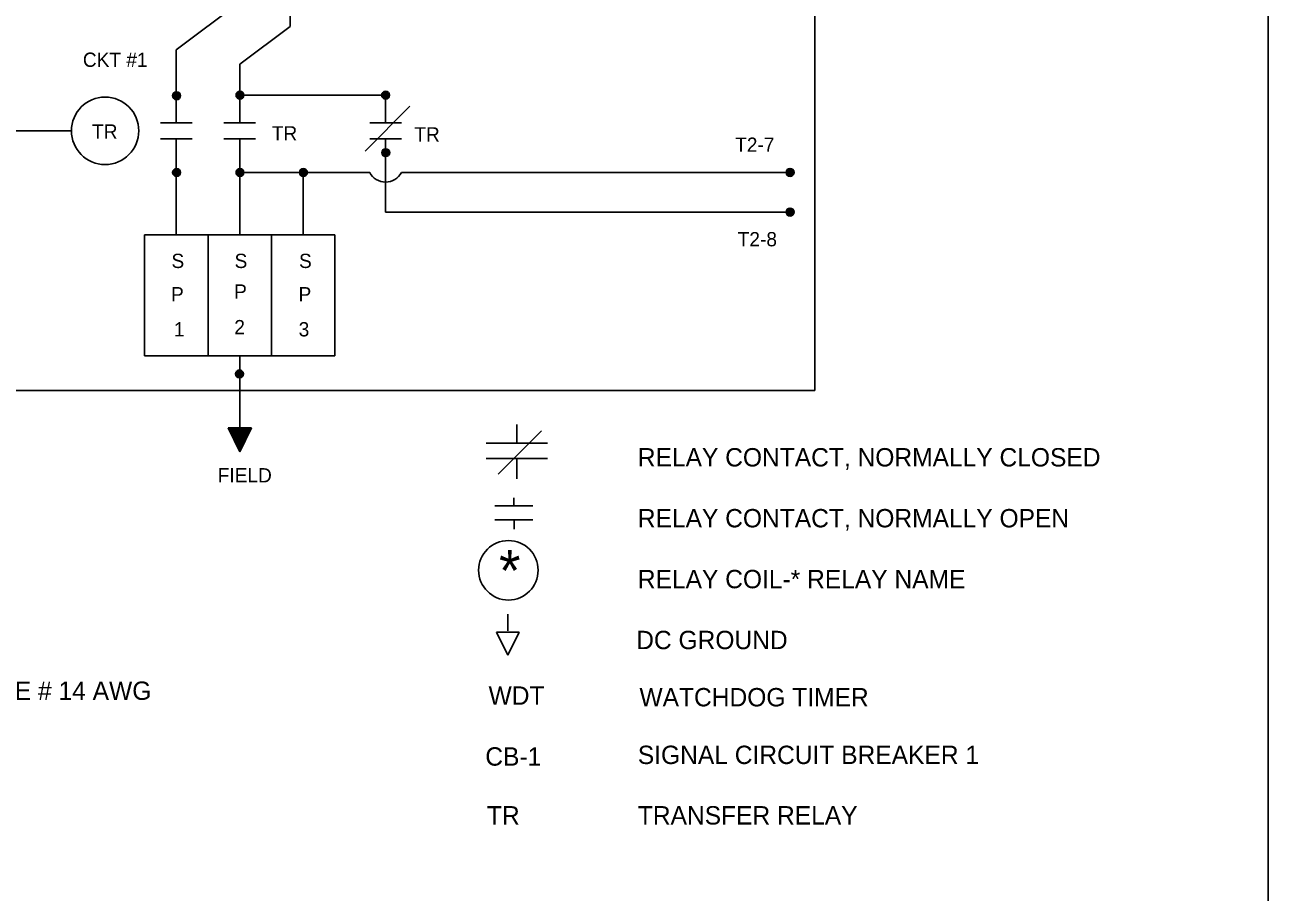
# Model space of a CAD drawing. Extents: x -13 to 8095, y -1109 to 3564.
# Drawn here: x 1529 to 2137, y 436 to 860 of the extents above; entities that cross this region are included whole.
import ezdxf

# ---------------------------------------------------------------- set-up
doc = ezdxf.new("R2010")
doc.units = 0
doc.layers.add('Level 1', color=7, linetype='Continuous')
doc.layers.add('P_ODOT_PLAN_Border', color=7, linetype='Continuous')

msp = doc.modelspace()

# ---------------------------------------------------------------- linework, layer by layer
at = {"layer": 'Level 1'}
for p, q in [((1915, 1094.22), (1915, 681.15)), ((1658.65, 911.53), (1658.65, 859.01)), ((1603.08, 847.67), (1634.08, 870.86)), ((1634.08, 840.63), (1658.65, 859.01)), ((1603.08, 811.93), (1603.08, 847.67)), ((1634.08, 840.63), (1634.08, 811.93)), ((1601.23, 825.19), (1604.88, 826.1)), ((1601.29, 825.63), (1604.65, 826.46)), ((1601.41, 826.04), (1604.33, 826.75)), ((1601.64, 826.41), (1603.87, 826.97)), ((1632.23, 825.43), (1635.88, 826.35)), ((1632.29, 825.88), (1635.65, 826.7)), ((1632.41, 826.29), (1635.33, 826.99)), ((1632.64, 826.65), (1634.87, 827.22)), ((1703.34, 825.45), (1706.99, 826.36)), ((1703.4, 825.89), (1706.76, 826.71)), ((1703.52, 826.3), (1706.44, 827.01)), ((1703.75, 826.67), (1705.98, 827.23)), ((1601.29, 824.81), (1605.06, 825.72)), ((1601.41, 824.42), (1605.11, 825.31)), ((1601.63, 824.03), (1605.08, 824.85)), ((1601.96, 823.74), (1604.9, 824.35)), ((1602.47, 823.42), (1604.53, 823.84)), ((1632.29, 825.05), (1636.06, 825.97)), ((1632.41, 824.67), (1636.11, 825.55)), ((1632.63, 824.27), (1636.08, 825.1)), ((1632.96, 823.98), (1635.89, 824.59)), ((1633.47, 823.66), (1635.53, 824.09)), ((1634.08, 825.49), (1705.3, 825.49)), ((1695.29, 798.13), (1717.21, 820.05)), ((1703.4, 825.07), (1707.17, 825.98)), ((1703.52, 824.68), (1707.22, 825.57)), ((1703.74, 824.29), (1707.19, 825.11)), ((1704.07, 824), (1707.01, 824.61)), ((1704.58, 823.68), (1706.64, 824.1)), ((1705.3, 825.49), (1705.3, 811.93)), ((1306.05, 808.06), (1551.81, 808.06)), ((1595.33, 811.93), (1610.83, 811.93)), ((1626.33, 811.93), (1641.83, 811.93)), ((1697.55, 811.91), (1713.05, 811.91)), ((1595.33, 804.18), (1610.83, 804.18)), ((1603.08, 757.23), (1603.08, 804.25)), ((1626.33, 804.18), (1641.83, 804.18)), ((1634.08, 757.23), (1634.08, 804.25)), ((1697.55, 804.16), (1713.05, 804.16)), ((1705.3, 804.23), (1705.3, 768.34)), ((1703.45, 797.34), (1707.1, 798.26)), ((1703.51, 797.78), (1706.87, 798.61)), ((1703.51, 796.96), (1707.28, 797.87)), ((1703.63, 798.19), (1706.55, 798.9)), ((1703.63, 796.58), (1707.33, 797.46)), ((1703.85, 796.18), (1707.3, 797)), ((1703.86, 798.56), (1706.09, 799.13)), ((1704.18, 795.89), (1707.11, 796.5)), ((1704.69, 795.57), (1706.75, 796)), ((1601.23, 787.65), (1604.88, 788.57)), ((1601.29, 788.1), (1604.65, 788.92)), ((1601.29, 787.27), (1605.06, 788.19)), ((1601.41, 788.51), (1604.33, 789.21)), ((1601.41, 786.89), (1605.11, 787.77)), ((1601.63, 786.49), (1605.08, 787.32)), ((1601.64, 788.87), (1603.87, 789.44)), ((1601.96, 786.2), (1604.9, 786.81)), ((1602.47, 785.88), (1604.53, 786.31)), ((1632.23, 787.65), (1635.88, 788.57)), ((1632.29, 788.1), (1635.65, 788.92)), ((1632.29, 787.27), (1636.06, 788.19)), ((1632.41, 788.51), (1635.33, 789.21)), ((1632.41, 786.89), (1636.11, 787.77)), ((1632.63, 786.49), (1636.08, 787.32)), ((1632.64, 788.87), (1634.87, 789.44)), ((1632.96, 786.2), (1635.89, 786.81)), ((1633.47, 785.88), (1635.53, 786.31)), ((1697.55, 787.71), (1634.08, 787.71)), ((1663.23, 787.65), (1666.88, 788.57)), ((1663.29, 788.1), (1666.65, 788.92)), ((1663.29, 787.27), (1667.06, 788.19)), ((1663.41, 788.51), (1666.33, 789.21)), ((1663.41, 786.89), (1667.11, 787.77)), ((1663.63, 786.49), (1667.08, 787.32)), ((1663.64, 788.87), (1665.87, 789.44)), ((1663.96, 786.2), (1666.89, 786.81)), ((1664.46, 785.88), (1666.53, 786.31)), ((1665.08, 757.23), (1665.08, 787.71)), ((1902.96, 787.71), (1713.05, 787.71)), ((1901, 787.67), (1904.65, 788.58)), ((1901.07, 788.11), (1904.42, 788.93)), ((1901.07, 787.29), (1904.84, 788.2)), ((1901.19, 788.52), (1904.1, 789.23)), ((1901.19, 786.9), (1904.88, 787.79)), ((1901.4, 786.51), (1904.85, 787.33)), ((1901.42, 788.89), (1903.65, 789.45)), ((1901.74, 786.22), (1904.67, 786.83)), ((1902.24, 785.9), (1904.3, 786.32)), ((1902.96, 768.34), (1705.3, 768.34)), ((1901, 768.29), (1904.65, 769.21)), ((1901.07, 768.73), (1904.42, 769.56)), ((1901.07, 767.91), (1904.84, 768.83)), ((1901.19, 769.15), (1904.1, 769.85)), ((1901.19, 767.53), (1904.88, 768.41)), ((1901.4, 767.13), (1904.85, 767.96)), ((1901.42, 769.51), (1903.65, 770.08)), ((1901.74, 766.84), (1904.67, 767.45)), ((1902.24, 766.52), (1904.3, 766.95)), ((1587.58, 698.11), (1587.58, 757.23)), ((1680.58, 757.23), (1587.58, 757.23)), ((1618.58, 698.11), (1618.58, 757.23)), ((1649.58, 698.11), (1649.58, 757.23)), ((1680.58, 698.11), (1680.58, 757.23)), ((1680.58, 698.11), (1587.58, 698.11)), ((1634.08, 651.16), (1634.08, 698.11)), ((1631.98, 689.25), (1635.63, 690.17)), ((1632.04, 689.7), (1635.4, 690.52)), ((1632.04, 688.87), (1635.81, 689.79)), ((1632.16, 690.11), (1635.08, 690.81)), ((1632.16, 688.49), (1635.86, 689.37)), ((1632.38, 688.09), (1635.83, 688.92)), ((1632.39, 690.47), (1634.62, 691.04)), ((1632.71, 687.8), (1635.64, 688.41)), ((1633.22, 687.48), (1635.28, 687.91)), ((1915, 681.15), (1353.15, 681.15)), ((1628.38, 662.85), (1639.79, 662.85)), ((1628.38, 662.85), (1634.08, 651.22)), ((1629.44, 662.86), (1629.44, 660.7)), ((1630.21, 659.11), (1630.21, 662.85)), ((1630.99, 662.84), (1630.99, 657.58)), ((1631.76, 662.84), (1631.76, 656)), ((1632.54, 662.85), (1632.54, 654.37)), ((1633.31, 662.86), (1633.31, 652.82)), ((1634.08, 651.17), (1634.09, 662.85)), ((1639.79, 662.85), (1634.08, 651.19)), ((1634.86, 662.85), (1634.86, 652.82)), ((1635.64, 662.86), (1635.64, 654.36)), ((1636.41, 662.85), (1636.41, 655.97)), ((1637.19, 662.85), (1637.19, 657.52)), ((1637.96, 662.85), (1637.96, 659.1)), ((1638.74, 662.86), (1638.74, 660.7)), ((1769.41, 655.44), (1769.41, 664.56)), ((1781.55, 661.44), (1760.4, 640.29)), ((1784.36, 655.44), (1754.45, 655.44)), ((1784.36, 647.96), (1754.45, 647.96)), ((1769.41, 647.96), (1769.41, 638.02)), ((1767.98, 628.75), (1767.98, 624.78)), ((1777.33, 624.78), (1758.63, 624.78)), ((1777.33, 618.01), (1758.63, 618.01)), ((1768.22, 617.76), (1768.22, 613.42)), ((1765.02, 571.89), (1765.02, 563.81)), ((1759.59, 563.12), (1765.09, 551.9)), ((1759.59, 563.12), (1770.6, 563.12)), ((1770.6, 563.12), (1765.09, 551.87))]:
    msp.add_line(p, q, dxfattribs=at)
for centre, radius in [((1603.19, 825.23), 1.94), ((1634.18, 825.48), 1.94), ((1705.3, 825.49), 1.94), ((1568.28, 808.06), 16.47), ((1705.4, 797.38), 1.94), ((1902.96, 787.71), 1.94), ((1603.19, 787.7), 1.94), ((1634.18, 787.7), 1.94), ((1665.18, 787.7), 1.94), ((1902.96, 768.34), 1.94), ((1633.94, 689.3), 1.94), ((1765.32, 593.32), 14.54)]:
    msp.add_circle(centre, radius, dxfattribs=at)
msp.add_arc((1705.3, 791.75), 8.74, 207.53209, 332.46791, dxfattribs=at)
at = {"layer": 'P_ODOT_PLAN_Border'}
msp.add_lwpolyline([(2136.5, -333.85), (2136.5, 1266.15), (1136.5, 1266.15), (1136.5, -333.85)], close=True, dxfattribs=at)

# ---------------------------------------------------------------- texts
at = {"layer": 'Level 1'}
for s, height, p in [('CKT #1', 6.975, (1557.43, 839.31)), ('TR', 6.975, (1561.91, 804.23)), ('TR', 6.975, (1649.73, 803.34)), ('TR', 6.975, (1719.35, 802.83)), ('T2-7', 6.975, (1876.11, 797.8)), ('T2-8', 6.975, (1877.36, 751.62)), ('S', 6.97, (1600.72, 741.02)), ('S', 6.97, (1631.54, 741.02)), ('S', 6.97, (1663.03, 741.02)), ('P', 6.97, (1600.5, 724.72)), ('P', 6.97, (1631.32, 726.04)), ('P', 6.97, (1662.8, 724.72)), ('1', 6.97, (1601.93, 707.6)), ('2', 6.97, (1631.41, 708.64)), ('3', 6.97, (1662.86, 707.6)), ('RELAY CONTACT, NORMALLY CLOSED', 8.9743, (1828.55, 644.05)), ('FIELD', 6.975, (1623.31, 636.26)), ('RELAY CONTACT, NORMALLY OPEN', 8.9743, (1828.55, 614.29)), ('*', 20.19, (1760.74, 583.07)), ('RELAY COIL-* RELAY NAME', 8.9743, (1828.55, 584.54)), ('DC GROUND', 8.974, (1827.76, 554.78)), ('WIRE SIZE, IF NOT INDICATED SHALL BE # 14 AWG', 8.9743, (1296.14, 529.99)), ('WDT', 8.974, (1755.64, 527.62)), ('WATCHDOG TIMER', 8.9743, (1829.35, 526.82)), ('CB-1', 8.974, (1754.05, 497.86)), ('SIGNAL CIRCUIT BREAKER 1', 8.9743, (1828.56, 498.65)), ('TR', 8.974, (1754.84, 469.1)), ('TRANSFER RELAY', 8.9743, (1828.56, 469.1))]:
    msp.add_text(s, height=height, dxfattribs=at).set_placement(p)

doc.saveas('drawing.dxf')
